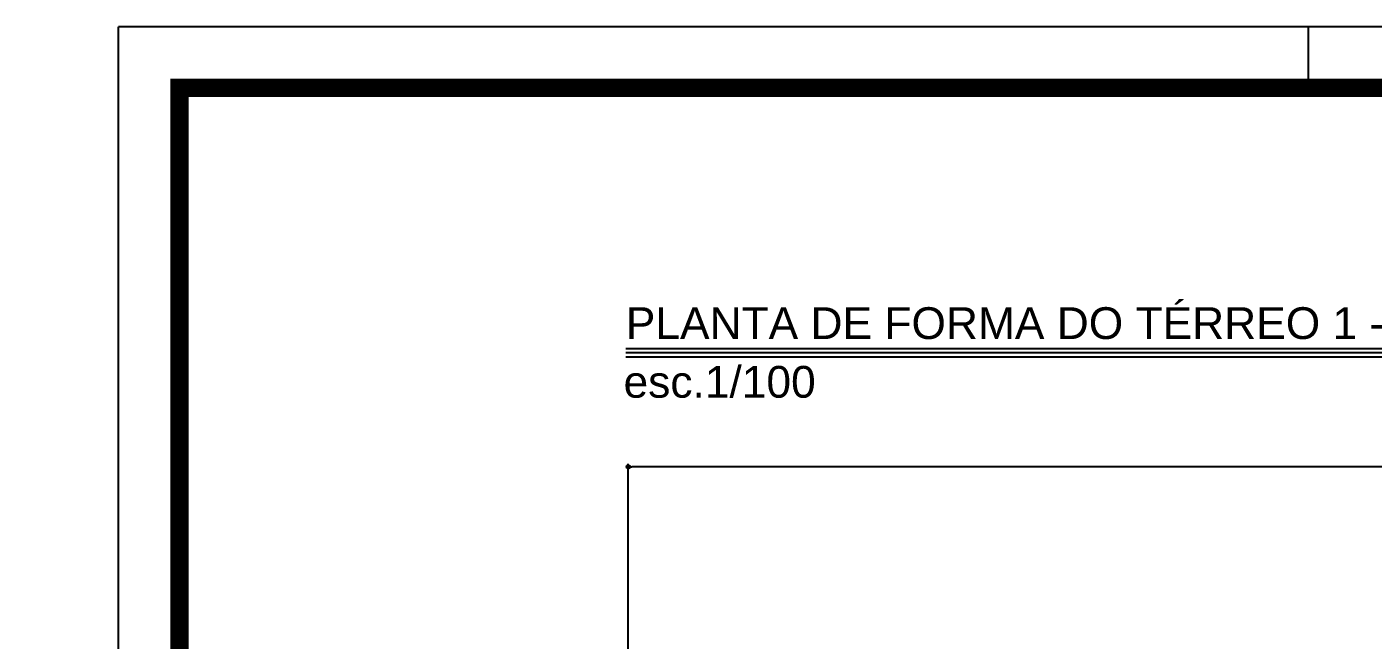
# Model space of a CAD drawing. Header units: millimetres. Extents: x -967 to 563, y -1588 to 506.
# Drawn here: x 20.89 to 42.95, y -221.31 to -211.27 of the extents above; entities that cross this region are included whole.
import ezdxf
from ezdxf.enums import TextEntityAlignment as Align

# ---------------------------------------------------------------- set-up
doc = ezdxf.new("R2010")
doc.units = ezdxf.units.MM
for name, color, linetype in [('00 - IMPPER - FOLHA - BORDAS', 1, 'Continuous'), ('232', 12, 'Continuous'), ('COTAS', 1, 'Continuous')]:
    doc.layers.add(name, color=color, linetype=linetype)
doc.layers.add('EST-TEXTO', color=7, linetype='Continuous', lineweight=5)
doc.styles.add('ARIAL', font='arial.ttf')
doc.styles.add('ROMANTIC', font='arial.ttf')
doc.dimstyles.new('AVILLA 100 2', dxfattribs={"dimtxt": 0.16, "dimasz": 0.06, "dimexe": 0.05, "dimexo": 0.05, "dimgap": 0.01, "dimtad": 3, "dimdec": 1, "dimlfac": 100, "dimzin": 9, "dimdsep": 46, "dimtxsty": 'ARIAL', "dimblk": 'ORIGIN', "dimcen": 1.5, "dimclrd": 10, "dimclre": 10, "dimclrt": 7, "dimadec": 0, "dimazin": 0, "dimtfac": 1, "dimtdec": 1, "dimtmove": 0, "dimatfit": 1, "dimfxl": 1, "dimarcsym": 0})

# ---------------------------------------------------------------- blocks, each defined once
blk = doc.blocks.new('a0 impper')
at = {"layer": '00 - IMPPER - FOLHA - BORDAS'}
for p, q in [((2702.589, 1150.411), (2702.589, 1199.811)), ((2722.089, 1199.811), (2722.089, 1198.811))]:
    blk.add_line(p, q, dxfattribs=at)
blk.add_lwpolyline([(2701.089, 1145.411), (2701.089, 1115.711), (2819.989, 1115.711), (2819.989, 1199.811), (2702.589, 1199.811)], dxfattribs=at)
at = {"layer": '00 - IMPPER - FOLHA - BORDAS', "const_width": 0.3}
blk.add_lwpolyline([(2703.589, 1116.711), (2818.989, 1116.711), (2818.989, 1198.811), (2703.589, 1198.811)], close=True, dxfattribs=at)
blk = doc.blocks.new('_Origin')
at = {"color": 0, "linetype": 'ByBlock', "lineweight": -2}
blk.add_line((0, 0), (-1, 0), dxfattribs=at)
blk.add_circle((0, 0), 0.5, dxfattribs=at)
blk = doc.blocks.new('*D54')
at = {"layer": 'COTAS', "color": 10, "linetype": 'ByBlock', "lineweight": -2, "transparency": 16777216}
for p, q in [((702.919, -135.05), (702.919, -131.593)), ((729.974, -131.643), (702.979, -131.643))]:
    blk.add_line(p, q, dxfattribs=at)
at = {"layer": 'Defpoints', "color": 0, "linetype": 'ByBlock', "transparency": 16777216}
for p in [(702.919, -131.643), (730.034, -131.643), (702.919, -135.1)]:
    blk.add_point(p, dxfattribs=at)
at = {"layer": 'COTAS', "color": 10, "linetype": 'ByBlock', "lineweight": -2, "transparency": 16777216, "xscale": 0.06, "yscale": 0.06, "zscale": 0.06, "rotation": 180}
blk.add_blockref('_Origin', (702.919, -131.643), dxfattribs=at)
at = {"layer": 'COTAS', "color": 10, "linetype": 'ByBlock', "lineweight": -2, "transparency": 16777216, "xscale": 0.06, "yscale": 0.06, "zscale": 0.06}
blk.add_blockref('_Origin', (730.034, -131.643), dxfattribs=at)
at = {"layer": 'COTAS', "color": 7, "linetype": 'ByBlock', "transparency": 16777216, "insert": (716.477, -131.552), "char_height": 0.16, "attachment_point": 5, "style": 'ARIAL'}
blk.add_mtext('2712', dxfattribs=at)
blk = doc.blocks.new('EIXOS DE OBRA TERREO1')
at = {"layer": 'COTAS', "linetype": 'ByBlock'}
dim = blk.add_linear_dim(base=(702.919, -131.6426), p1=(730.0342, -131.6426), p2=(702.919, -135.0997), dimstyle='AVILLA 100 2', override={"dimtmove": 1}, dxfattribs=at)
dim.commit()
dim.dimension.update_dxf_attribs({"geometry": '*D54', "text_midpoint": (716.4766, -131.5523)})

msp = doc.modelspace()

# ---------------------------------------------------------------- linework, layer by layer
msp.add_line((30.7062, -216.6019), (47.366, -216.6019))
at = {"layer": '232'}
for p, q in [((30.7062, -216.5344), (47.366, -216.5344)), ((30.7062, -216.6694), (47.366, -216.6694))]:
    msp.add_line(p, q, dxfattribs=at)

# ---------------------------------------------------------------- block references
msp.add_blockref('a0 impper', (-2680.1975, -1411.0778))
at = {"color": 9, "linetype": 'ByBlock'}
msp.add_blockref('EIXOS DE OBRA TERREO1', (-672.1735, -86.8324), dxfattribs=at)

# ---------------------------------------------------------------- texts
at = {"layer": 'EST-TEXTO', "color": 0, "style": 'ROMANTIC'}
msp.add_text('PLANTA DE FORMA DO TÉRREO 1 - NO +502.17', height=0.52, dxfattribs=at).set_placement((30.7062, -216.5354), align=Align.BOTTOM_LEFT)
msp.add_text(' esc.1/100', height=0.52, dxfattribs=at).set_placement((32.1433, -217.497), align=Align.BOTTOM_CENTER)

doc.saveas('drawing.dxf')
